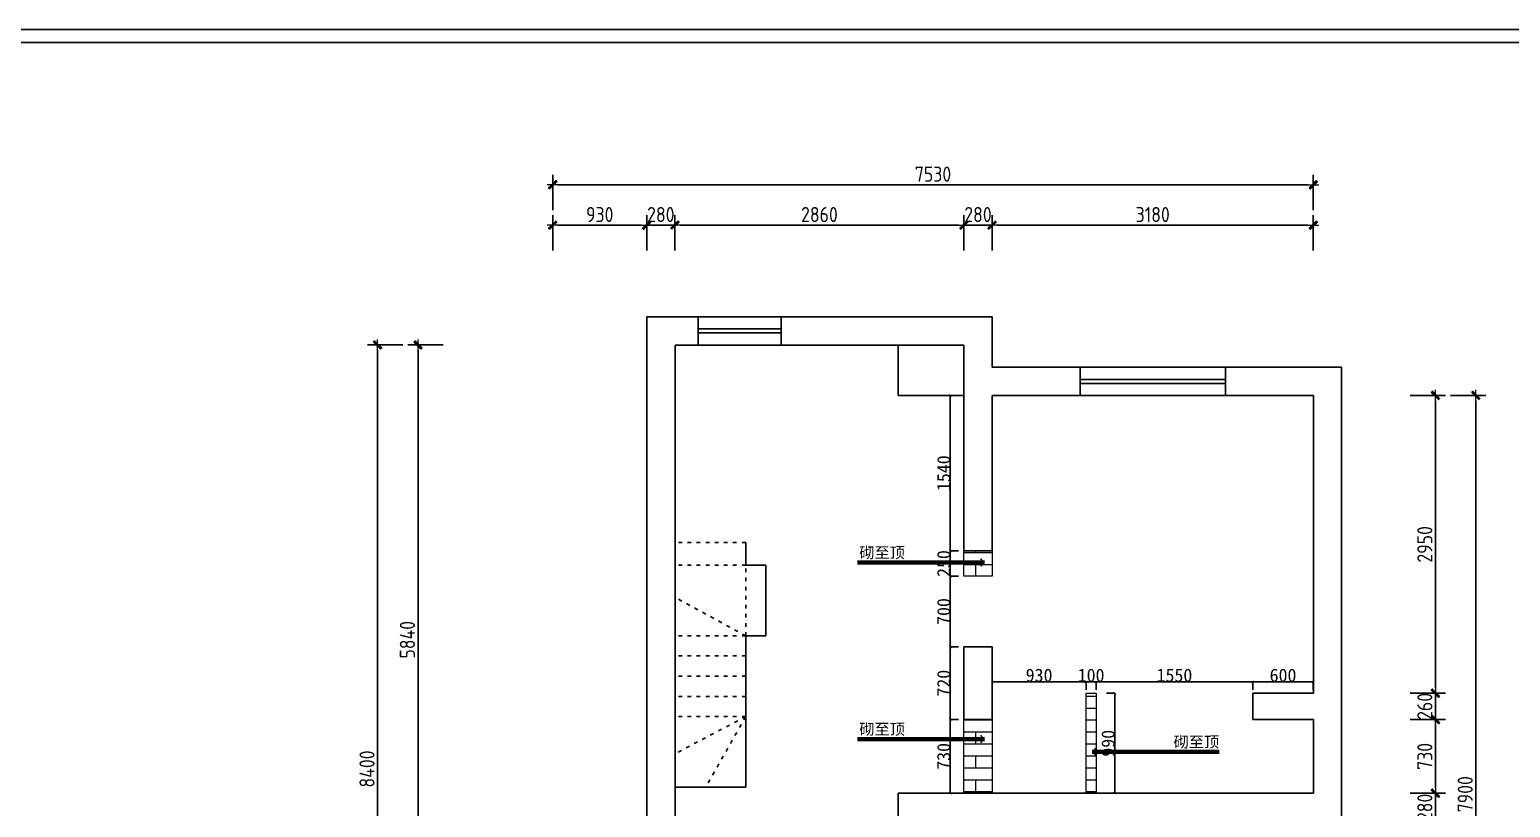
# Model space of a CAD drawing. Header units: millimetres. Extents: x -58733 to 427521, y -235734 to 553534.
# Drawn here: x 137244 to 151904, y -213798 to -206094 of the extents above; entities that cross this region are included whole.
import ezdxf

# ---------------------------------------------------------------- set-up
doc = ezdxf.new("R2010")
doc.units = ezdxf.units.MM
doc.linetypes.add('ACAD_ISO03W100', pattern=[30, 12, -18])
for name, color, linetype in [('00-墙体', 7, 'Continuous'), ('02-活动家具', 1, 'Continuous'), ('图框', 251, 'Continuous')]:
    doc.layers.add(name, color=color, linetype=linetype)
doc.layers.add('墙体', color=7, linetype='Continuous', lineweight=30)
doc.layers.add('建筑结构填充', color=8, linetype='Continuous', lineweight=18)
doc.styles.add('-宋体', font='')
doc.styles.add('CCD_DIM', font='ARCHS.SHX')
doc.styles.get("Standard").update_dxf_attribs({"font": 'simsun.ttc'})
doc.styles.get('-宋体').set_extended_font_data('SimSun')
doc.dimstyles.new('布丁丁', dxfattribs={"dimtxt": 130, "dimasz": 25, "dimexe": 1, "dimexo": 1, "dimgap": 0.5, "dimtad": 1, "dimdec": 0, "dimrnd": 5, "dimdsep": 46, "dimtxsty": '-宋体', "dimblk": 'ARCHTICK', "dimcen": 0.5, "dimdle": 1, "dimclrd": 251, "dimclre": 252, "dimclrt": 50, "dimadec": 0, "dimazin": 0, "dimtfac": 1, "dimtdec": 0, "dimtix": 1, "dimtmove": 2, "dimatfit": 3, "dimldrblk": 'DOT', "dimfxl": 80, "dimfxlon": 1, "dimlwd": -1, "dimlwe": -1, "dimarcsym": 0})
doc.dimstyles.new('海龍1：50', dxfattribs={"dimscale": 50, "dimtxt": 3, "dimasz": 1, "dimexe": 2, "dimexo": 2, "dimgap": 0.6, "dimtad": 1, "dimdec": 0, "dimrnd": 5, "dimdsep": 46, "dimtxsty": 'CCD_DIM', "dimblk": 'WS-cj', "dimcen": 1, "dimclrd": 242, "dimclre": 242, "dimclrt": 2, "dimadec": 0, "dimazin": 2, "dimtfac": 1, "dimtdec": 0, "dimtix": 1, "dimtmove": 2, "dimatfit": 3, "dimldrblk": 'CCD_Leader_Arrow', "dimfxl": 5, "dimfxlon": 1, "dimtolj": 1, "dimarcsym": 0})

# ---------------------------------------------------------------- blocks, each defined once
blk = doc.blocks.new('图框1比60')
at = {"layer": '图框', "color": 121}
blk.add_line((186038, 61389), (161670, 61389), dxfattribs=at)
at = {"layer": '图框', "color": 8}
blk.add_line((161809, 61249), (185898, 61249), dxfattribs=at)
blk = doc.blocks.new('WS-cj')
blk.add_hatch(color=1).paths.add_polyline_path([(0.59, 0.82), (-0.82, -0.59), (-0.59, -0.82), (0.82, 0.59)])
at = {"color": 1, "linetype": 'ByBlock', "lineweight": 0}
for p, q in [((-1.1, 0), (0, 0)), ((0, 0), (1.1, 0))]:
    blk.add_line(p, q, dxfattribs=at)
at = {"color": 1}
blk.add_lwpolyline([(0.59, 0.82), (-0.82, -0.59), (-0.59, -0.82), (0.82, 0.59)], close=True, dxfattribs=at)
blk = doc.blocks.new('*D976')
at = {"color": 242, "lineweight": -2}
for p, q in [((142423, -208281), (142423, -207931)), ((143353, -208281), (143353, -207931)), ((142473, -208031), (143303, -208031))]:
    blk.add_line(p, q, dxfattribs=at)
at = {"layer": 'Defpoints', "color": 0}
for p in [(143353, -208031), (142423, -208431), (143353, -208431)]:
    blk.add_point(p, dxfattribs=at)
at = {"color": 242, "lineweight": -2, "xscale": 50, "yscale": 50, "zscale": 50, "rotation": 180}
blk.add_blockref('WS-cj', (142423, -208031), dxfattribs=at)
at = {"color": 242, "lineweight": -2, "xscale": 50, "yscale": 50, "zscale": 50}
blk.add_blockref('WS-cj', (143353, -208031), dxfattribs=at)
at = {"color": 2, "insert": (142888, -207926), "char_height": 150, "attachment_point": 5, "style": 'CCD_DIM'}
blk.add_mtext('\\A1;930', dxfattribs=at)
blk = doc.blocks.new('CCD_Leader_Arrow')
at = {"color": 1, "linetype": 'ByBlock'}
blk.add_line((0, 0), (-1, 0), dxfattribs=at)
for points in [[(-0.86, 0.67), (-0.6, 0.85), (-0.24, 0), (0, 0)], [(-0.86, -0.67), (-0.6, -0.85), (-0.24, 0), (0, 0)]]:
    blk.add_solid(points, dxfattribs=at)
blk = doc.blocks.new('*D977')
at = {"color": 242, "lineweight": -2}
for p, q in [((143353, -208281), (143353, -207931)), ((143633, -208281), (143633, -207931)), ((143303, -208031), (143253, -208031)), ((143353, -208031), (143633, -208031)), ((143683, -208031), (143733, -208031))]:
    blk.add_line(p, q, dxfattribs=at)
at = {"layer": 'Defpoints', "color": 0}
for p in [(143633, -208031), (143353, -208431), (143633, -208431)]:
    blk.add_point(p, dxfattribs=at)
at = {"color": 242, "lineweight": -2, "xscale": 50, "yscale": 50, "zscale": 50}
blk.add_blockref('WS-cj', (143353, -208031), dxfattribs=at)
at = {"color": 242, "lineweight": -2, "xscale": 50, "yscale": 50, "zscale": 50, "rotation": 180}
blk.add_blockref('WS-cj', (143633, -208031), dxfattribs=at)
at = {"color": 2, "insert": (143493, -207926), "char_height": 150, "attachment_point": 5, "style": 'CCD_DIM'}
blk.add_mtext('\\A1;280', dxfattribs=at)
blk = doc.blocks.new('*D978')
at = {"color": 242, "lineweight": -2}
for p, q in [((143633, -208281), (143633, -207931)), ((146493, -208281), (146493, -207931)), ((143683, -208031), (146443, -208031))]:
    blk.add_line(p, q, dxfattribs=at)
at = {"layer": 'Defpoints', "color": 0}
for p in [(146493, -208031), (143633, -208431), (146493, -208431)]:
    blk.add_point(p, dxfattribs=at)
at = {"color": 242, "lineweight": -2, "xscale": 50, "yscale": 50, "zscale": 50, "rotation": 180}
blk.add_blockref('WS-cj', (143633, -208031), dxfattribs=at)
at = {"color": 242, "lineweight": -2, "xscale": 50, "yscale": 50, "zscale": 50}
blk.add_blockref('WS-cj', (146493, -208031), dxfattribs=at)
at = {"color": 2, "insert": (145063, -207926), "char_height": 150, "attachment_point": 5, "style": 'CCD_DIM'}
blk.add_mtext('\\A1;2860', dxfattribs=at)
blk = doc.blocks.new('*D979')
at = {"color": 242, "lineweight": -2}
for p, q in [((146493, -208281), (146493, -207931)), ((146773, -208281), (146773, -207931)), ((146443, -208031), (146393, -208031)), ((146493, -208031), (146773, -208031)), ((146823, -208031), (146873, -208031))]:
    blk.add_line(p, q, dxfattribs=at)
at = {"layer": 'Defpoints', "color": 0}
for p in [(146773, -208031), (146493, -208431), (146773, -208431)]:
    blk.add_point(p, dxfattribs=at)
at = {"color": 242, "lineweight": -2, "xscale": 50, "yscale": 50, "zscale": 50}
blk.add_blockref('WS-cj', (146493, -208031), dxfattribs=at)
at = {"color": 242, "lineweight": -2, "xscale": 50, "yscale": 50, "zscale": 50, "rotation": 180}
blk.add_blockref('WS-cj', (146773, -208031), dxfattribs=at)
at = {"color": 2, "insert": (146633, -207926), "char_height": 150, "attachment_point": 5, "style": 'CCD_DIM'}
blk.add_mtext('\\A1;280', dxfattribs=at)
blk = doc.blocks.new('*D980')
at = {"color": 242, "lineweight": -2}
for p, q in [((146773, -208281), (146773, -207931)), ((149953, -208281), (149953, -207931)), ((146823, -208031), (149903, -208031))]:
    blk.add_line(p, q, dxfattribs=at)
at = {"layer": 'Defpoints', "color": 0}
for p in [(149953, -208031), (146773, -208431), (149953, -208431)]:
    blk.add_point(p, dxfattribs=at)
at = {"color": 242, "lineweight": -2, "xscale": 50, "yscale": 50, "zscale": 50, "rotation": 180}
blk.add_blockref('WS-cj', (146773, -208031), dxfattribs=at)
at = {"color": 242, "lineweight": -2, "xscale": 50, "yscale": 50, "zscale": 50}
blk.add_blockref('WS-cj', (149953, -208031), dxfattribs=at)
at = {"color": 2, "insert": (148363, -207926), "char_height": 150, "attachment_point": 5, "style": 'CCD_DIM'}
blk.add_mtext('\\A1;3180', dxfattribs=at)
blk = doc.blocks.new('*D981')
at = {"color": 242, "lineweight": -2}
for p, q in [((142423, -207881), (142423, -207531)), ((149953, -207881), (149953, -207531)), ((142473, -207631), (149903, -207631))]:
    blk.add_line(p, q, dxfattribs=at)
at = {"layer": 'Defpoints', "color": 0}
for p in [(149953, -207631), (142423, -208431), (149953, -208431)]:
    blk.add_point(p, dxfattribs=at)
at = {"color": 242, "lineweight": -2, "xscale": 50, "yscale": 50, "zscale": 50, "rotation": 180}
blk.add_blockref('WS-cj', (142423, -207631), dxfattribs=at)
at = {"color": 242, "lineweight": -2, "xscale": 50, "yscale": 50, "zscale": 50}
blk.add_blockref('WS-cj', (149953, -207631), dxfattribs=at)
at = {"color": 2, "insert": (146188, -207526), "char_height": 150, "attachment_point": 5, "style": 'CCD_DIM'}
blk.add_mtext('\\A1;7530', dxfattribs=at)
blk = doc.blocks.new('*D988')
at = {"color": 242, "lineweight": -2}
for p, q in [((141339, -209218), (140989, -209218)), ((141089, -209268), (141089, -215008)), ((141339, -215058), (140989, -215058))]:
    blk.add_line(p, q, dxfattribs=at)
at = {"layer": 'Defpoints', "color": 0}
for p in [(141489, -209218), (141089, -215058), (141489, -215058)]:
    blk.add_point(p, dxfattribs=at)
at = {"color": 242, "lineweight": -2, "xscale": 50, "yscale": 50, "zscale": 50}
for p, rotation in [((141089, -209218), 90), ((141089, -215058), 270)]:
    blk.add_blockref('WS-cj', p, dxfattribs=dict(at, rotation=rotation))
at = {"color": 2, "insert": (140984, -212138), "char_height": 150, "attachment_point": 5, "rotation": 90, "style": 'CCD_DIM'}
blk.add_mtext('\\A1;5840', dxfattribs=at)
blk = doc.blocks.new('*D991')
at = {"color": 242, "lineweight": -2}
for p, q in [((140939, -209218), (140589, -209218)), ((140689, -209268), (140689, -217568)), ((140939, -217618), (140589, -217618))]:
    blk.add_line(p, q, dxfattribs=at)
at = {"layer": 'Defpoints', "color": 0}
for p in [(141489, -209218), (140689, -217618), (141489, -217618)]:
    blk.add_point(p, dxfattribs=at)
at = {"color": 242, "lineweight": -2, "xscale": 50, "yscale": 50, "zscale": 50}
for p, rotation in [((140689, -209218), 90), ((140689, -217618), 270)]:
    blk.add_blockref('WS-cj', p, dxfattribs=dict(at, rotation=rotation))
at = {"color": 2, "insert": (140584, -213418), "char_height": 150, "attachment_point": 5, "rotation": 90, "style": 'CCD_DIM'}
blk.add_mtext('\\A1;8400', dxfattribs=at)
blk = doc.blocks.new('*D992')
at = {"color": 242, "lineweight": -2}
for p, q in [((150912, -209718), (151262, -209718)), ((151162, -209768), (151162, -212618)), ((150912, -212668), (151262, -212668))]:
    blk.add_line(p, q, dxfattribs=at)
at = {"layer": 'Defpoints', "color": 0}
for p in [(150762, -209718), (150762, -212668), (151162, -212668)]:
    blk.add_point(p, dxfattribs=at)
at = {"color": 242, "lineweight": -2, "xscale": 50, "yscale": 50, "zscale": 50}
for p, rotation in [((151162, -209718), 90), ((151162, -212668), 270)]:
    blk.add_blockref('WS-cj', p, dxfattribs=dict(at, rotation=rotation))
at = {"color": 2, "insert": (151057, -211193), "char_height": 150, "attachment_point": 5, "rotation": 90, "style": 'CCD_DIM'}
blk.add_mtext('\\A1;2950', dxfattribs=at)
blk = doc.blocks.new('*D993')
at = {"color": 242, "lineweight": -2}
for p, q in [((151162, -212618), (151162, -212568)), ((150912, -212668), (151262, -212668)), ((151162, -212668), (151162, -212928)), ((150912, -212928), (151262, -212928)), ((151162, -212978), (151162, -213028))]:
    blk.add_line(p, q, dxfattribs=at)
at = {"layer": 'Defpoints', "color": 0}
for p in [(150762, -212668), (150762, -212928), (151162, -212928)]:
    blk.add_point(p, dxfattribs=at)
at = {"color": 242, "lineweight": -2, "xscale": 50, "yscale": 50, "zscale": 50}
for p, rotation in [((151162, -212668), 270), ((151162, -212928), 90)]:
    blk.add_blockref('WS-cj', p, dxfattribs=dict(at, rotation=rotation))
at = {"color": 2, "insert": (151057, -212798), "char_height": 150, "attachment_point": 5, "rotation": 90, "style": 'CCD_DIM'}
blk.add_mtext('\\A1;260', dxfattribs=at)
blk = doc.blocks.new('*D994')
at = {"color": 242, "lineweight": -2}
for p, q in [((150912, -212928), (151262, -212928)), ((151162, -212978), (151162, -213608)), ((150912, -213658), (151262, -213658))]:
    blk.add_line(p, q, dxfattribs=at)
at = {"layer": 'Defpoints', "color": 0}
for p in [(150762, -212928), (150762, -213658), (151162, -213658)]:
    blk.add_point(p, dxfattribs=at)
at = {"color": 242, "lineweight": -2, "xscale": 50, "yscale": 50, "zscale": 50}
for p, rotation in [((151162, -212928), 90), ((151162, -213658), 270)]:
    blk.add_blockref('WS-cj', p, dxfattribs=dict(at, rotation=rotation))
at = {"color": 2, "insert": (151057, -213293), "char_height": 150, "attachment_point": 5, "rotation": 90, "style": 'CCD_DIM'}
blk.add_mtext('\\A1;730', dxfattribs=at)
blk = doc.blocks.new('*D995')
at = {"color": 242, "lineweight": -2}
for p, q in [((151162, -213608), (151162, -213558)), ((150912, -213658), (151262, -213658)), ((151162, -213658), (151162, -213938)), ((150912, -213938), (151262, -213938)), ((151162, -213988), (151162, -214038))]:
    blk.add_line(p, q, dxfattribs=at)
at = {"layer": 'Defpoints', "color": 0}
for p in [(150762, -213658), (150762, -213938), (151162, -213938)]:
    blk.add_point(p, dxfattribs=at)
at = {"color": 242, "lineweight": -2, "xscale": 50, "yscale": 50, "zscale": 50}
for p, rotation in [((151162, -213658), 270), ((151162, -213938), 90)]:
    blk.add_blockref('WS-cj', p, dxfattribs=dict(at, rotation=rotation))
at = {"color": 2, "insert": (151057, -213798), "char_height": 150, "attachment_point": 5, "rotation": 90, "style": 'CCD_DIM'}
blk.add_mtext('\\A1;280', dxfattribs=at)
blk = doc.blocks.new('*D997')
at = {"color": 242, "lineweight": -2}
for p, q in [((151312, -209718), (151662, -209718)), ((151562, -217568), (151562, -209768)), ((151312, -217618), (151662, -217618))]:
    blk.add_line(p, q, dxfattribs=at)
at = {"layer": 'Defpoints', "color": 0}
for p in [(150762, -209718), (151562, -209718), (150762, -217618)]:
    blk.add_point(p, dxfattribs=at)
at = {"color": 242, "lineweight": -2, "xscale": 50, "yscale": 50, "zscale": 50}
for p, rotation in [((151562, -209718), 90), ((151562, -217618), 270)]:
    blk.add_blockref('WS-cj', p, dxfattribs=dict(at, rotation=rotation))
at = {"color": 2, "insert": (151457, -213668), "char_height": 150, "attachment_point": 5, "rotation": 90, "style": 'CCD_DIM'}
blk.add_mtext('\\A1;7900', dxfattribs=at)
blk = doc.blocks.new('_ArchTick')
at = {"color": 0, "linetype": 'ByBlock', "const_width": 0.15}
blk.add_lwpolyline([(-0.5, -0.5), (0.5, 0.5)], dxfattribs=at)
blk = doc.blocks.new('*D1181')
at = {"color": 252}
for p, q in [((146439, -212928), (146358, -212928)), ((146439, -213658), (146358, -213658))]:
    blk.add_line(p, q, dxfattribs=at)
at = {"color": 251}
blk.add_line((146359, -213659), (146359, -212927), dxfattribs=at)
at = {"layer": 'Defpoints', "color": 0}
for p in [(146359, -212928), (146493, -212928), (146493, -213658)]:
    blk.add_point(p, dxfattribs=at)
at = {"color": 251, "xscale": 25, "yscale": 25, "zscale": 25}
for p, rotation in [((146359, -212928), 90), ((146359, -213658), 270)]:
    blk.add_blockref('_ArchTick', p, dxfattribs=dict(at, rotation=rotation))
at = {"color": 50, "insert": (146294, -213293), "char_height": 130, "attachment_point": 5, "rotation": 90, "style": '-宋体'}
blk.add_mtext('730', dxfattribs=at)
blk = doc.blocks.new('_Dot')
at = {"color": 0, "linetype": 'ByBlock', "lineweight": -2}
blk.add_line((-0.5, 0), (-1, 0), dxfattribs=at)
at = {"color": 0, "linetype": 'ByBlock', "const_width": 0.5}
blk.add_lwpolyline([(-0.25, 0, 1), (0.25, 0, 1)], format="xyb", close=True, dxfattribs=at)
blk = doc.blocks.new('*D1182')
at = {"color": 252}
for p, q in [((146439, -212208), (146358, -212208)), ((146439, -212928), (146358, -212928))]:
    blk.add_line(p, q, dxfattribs=at)
at = {"color": 251}
blk.add_line((146359, -212929), (146359, -212207), dxfattribs=at)
at = {"layer": 'Defpoints', "color": 0}
for p in [(146359, -212208), (146493, -212208), (146493, -212928)]:
    blk.add_point(p, dxfattribs=at)
at = {"color": 251, "xscale": 25, "yscale": 25, "zscale": 25}
for p, rotation in [((146359, -212208), 90), ((146359, -212928), 270)]:
    blk.add_blockref('_ArchTick', p, dxfattribs=dict(at, rotation=rotation))
at = {"color": 50, "insert": (146294, -212568), "char_height": 130, "attachment_point": 5, "rotation": 90, "style": '-宋体'}
blk.add_mtext('720', dxfattribs=at)
blk = doc.blocks.new('*D1183')
at = {"color": 252}
for p, q in [((146439, -211508), (146358, -211508)), ((146439, -212208), (146358, -212208))]:
    blk.add_line(p, q, dxfattribs=at)
at = {"color": 251}
blk.add_line((146359, -212209), (146359, -211507), dxfattribs=at)
at = {"layer": 'Defpoints', "color": 0}
for p in [(146359, -211508), (146493, -211508), (146493, -212208)]:
    blk.add_point(p, dxfattribs=at)
at = {"color": 251, "xscale": 25, "yscale": 25, "zscale": 25}
for p, rotation in [((146359, -211508), 90), ((146359, -212208), 270)]:
    blk.add_blockref('_ArchTick', p, dxfattribs=dict(at, rotation=rotation))
at = {"color": 50, "insert": (146294, -211858), "char_height": 130, "attachment_point": 5, "rotation": 90, "style": '-宋体'}
blk.add_mtext('700', dxfattribs=at)
blk = doc.blocks.new('*D1184')
at = {"color": 252}
for p, q in [((146439, -211258), (146358, -211258)), ((146439, -211508), (146358, -211508))]:
    blk.add_line(p, q, dxfattribs=at)
at = {"color": 251}
blk.add_line((146359, -211508), (146359, -211258), dxfattribs=at)
at = {"layer": 'Defpoints', "color": 0}
for p in [(146359, -211258), (146493, -211258), (146493, -211508)]:
    blk.add_point(p, dxfattribs=at)
at = {"color": 50, "insert": (146294, -211383), "char_height": 130, "attachment_point": 5, "rotation": 90, "style": '-宋体'}
blk.add_mtext('250', dxfattribs=at)
blk = doc.blocks.new('*D1185')
at = {"color": 252}
for p, q in [((146439, -209718), (146358, -209718)), ((146439, -211258), (146358, -211258))]:
    blk.add_line(p, q, dxfattribs=at)
at = {"color": 251}
blk.add_line((146359, -211259), (146359, -209717), dxfattribs=at)
at = {"layer": 'Defpoints', "color": 0}
for p in [(146359, -209718), (146493, -209718), (146493, -211258)]:
    blk.add_point(p, dxfattribs=at)
at = {"color": 251, "xscale": 25, "yscale": 25, "zscale": 25}
for p, rotation in [((146359, -209718), 90), ((146359, -211258), 270)]:
    blk.add_blockref('_ArchTick', p, dxfattribs=dict(at, rotation=rotation))
at = {"color": 50, "insert": (146294, -210488), "char_height": 130, "attachment_point": 5, "rotation": 90, "style": '-宋体'}
blk.add_mtext('1540', dxfattribs=at)
blk = doc.blocks.new('*D1186')
at = {"color": 251}
blk.add_line((146772, -212555), (147704, -212555), dxfattribs=at)
at = {"color": 252}
for p, q in [((146773, -212635), (146773, -212554)), ((147703, -212635), (147703, -212554))]:
    blk.add_line(p, q, dxfattribs=at)
at = {"layer": 'Defpoints', "color": 0}
for p in [(147703, -212555), (146773, -212638), (147703, -212668)]:
    blk.add_point(p, dxfattribs=at)
at = {"color": 251, "xscale": 25, "yscale": 25, "zscale": 25, "rotation": 180}
blk.add_blockref('_ArchTick', (146773, -212555), dxfattribs=at)
at = {"color": 251, "xscale": 25, "yscale": 25, "zscale": 25}
blk.add_blockref('_ArchTick', (147703, -212555), dxfattribs=at)
at = {"color": 50, "insert": (147238, -212490), "char_height": 130, "attachment_point": 5, "style": '-宋体'}
blk.add_mtext('930', dxfattribs=at)
blk = doc.blocks.new('*D1187')
at = {"color": 252}
for p, q in [((147703, -212635), (147703, -212554)), ((147803, -212635), (147803, -212554))]:
    blk.add_line(p, q, dxfattribs=at)
at = {"color": 251}
blk.add_line((147703, -212555), (147803, -212555), dxfattribs=at)
at = {"layer": 'Defpoints', "color": 0}
for p in [(147803, -212555), (147703, -212668), (147803, -212668)]:
    blk.add_point(p, dxfattribs=at)
at = {"color": 50, "insert": (147753, -212490), "char_height": 130, "attachment_point": 5, "style": '-宋体'}
blk.add_mtext('100', dxfattribs=at)
blk = doc.blocks.new('*D1188')
at = {"color": 251}
blk.add_line((147802, -212555), (149354, -212555), dxfattribs=at)
at = {"color": 252}
for p, q in [((147803, -212635), (147803, -212554)), ((149353, -212635), (149353, -212554))]:
    blk.add_line(p, q, dxfattribs=at)
at = {"layer": 'Defpoints', "color": 0}
for p in [(149353, -212555), (147803, -212668), (149353, -212668)]:
    blk.add_point(p, dxfattribs=at)
at = {"color": 251, "xscale": 25, "yscale": 25, "zscale": 25, "rotation": 180}
blk.add_blockref('_ArchTick', (147803, -212555), dxfattribs=at)
at = {"color": 251, "xscale": 25, "yscale": 25, "zscale": 25}
blk.add_blockref('_ArchTick', (149353, -212555), dxfattribs=at)
at = {"color": 50, "insert": (148578, -212490), "char_height": 130, "attachment_point": 5, "style": '-宋体'}
blk.add_mtext('1550', dxfattribs=at)
blk = doc.blocks.new('*D1189')
at = {"color": 251}
blk.add_line((149352, -212555), (149954, -212555), dxfattribs=at)
at = {"color": 252}
for p, q in [((149353, -212635), (149353, -212554)), ((149953, -212635), (149953, -212554))]:
    blk.add_line(p, q, dxfattribs=at)
at = {"layer": 'Defpoints', "color": 0}
for p in [(149953, -212555), (149353, -212668), (149953, -212668)]:
    blk.add_point(p, dxfattribs=at)
at = {"color": 251, "xscale": 25, "yscale": 25, "zscale": 25, "rotation": 180}
blk.add_blockref('_ArchTick', (149353, -212555), dxfattribs=at)
at = {"color": 251, "xscale": 25, "yscale": 25, "zscale": 25}
blk.add_blockref('_ArchTick', (149953, -212555), dxfattribs=at)
at = {"color": 50, "insert": (149653, -212490), "char_height": 130, "attachment_point": 5, "style": '-宋体'}
blk.add_mtext('600', dxfattribs=at)
blk = doc.blocks.new('*D1190')
at = {"color": 252}
for p, q in [((147907, -212668), (147988, -212668)), ((147907, -213658), (147988, -213658))]:
    blk.add_line(p, q, dxfattribs=at)
at = {"color": 251}
blk.add_line((147987, -213659), (147987, -212667), dxfattribs=at)
at = {"layer": 'Defpoints', "color": 0}
for p in [(147803, -212668), (147987, -212668), (147803, -213658)]:
    blk.add_point(p, dxfattribs=at)
at = {"color": 251, "xscale": 25, "yscale": 25, "zscale": 25}
for p, rotation in [((147987, -212668), 90), ((147987, -213658), 270)]:
    blk.add_blockref('_ArchTick', p, dxfattribs=dict(at, rotation=rotation))
at = {"color": 50, "insert": (147922, -213163), "char_height": 130, "attachment_point": 5, "rotation": 90, "style": '-宋体'}
blk.add_mtext('990', dxfattribs=at)

msp = doc.modelspace()

# ---------------------------------------------------------------- hatches: boundary and pattern name
at = {"layer": '建筑结构填充'}
h = msp.add_hatch(dxfattribs=at)
h.set_pattern_fill('AR-BRSTD', color=4, scale=1.74752, style=0, double=1)
h.set_pattern_definition([(0, (-1756703.23, -923450.1), (0, 118.380164), []), (90, (-1756703.23, -923450.1), (-177.548052, 118.380164), [118.380164, -118.380164])])
h.paths.add_polyline_path([(146773.4, -212928.4), (146493.4, -212928.4), (146493.4, -213658.4), (146773.4, -213658.4)])
h.paths.add_polyline_path([(146773.4, -211258.4), (146493.4, -211258.4), (146493.4, -211508.4), (146773.4, -211508.4)])
h.paths.add_polyline_path([(147803.4, -213658.4), (147803.4, -212668.4), (147703.4, -212668.4), (147703.4, -213658.4)])
h.paths.add_polyline_path([(145083.4, -217618.4), (145083.4, -215968.4), (144963.4, -215968.4), (144963.4, -217618.4)])
h.paths.add_polyline_path([(143723.4, -217618.4), (143723.4, -215968.4), (143623.4, -215968.4), (143623.4, -217618.4)])

# ---------------------------------------------------------------- linework, layer by layer
for p, q in [((143353.4, -215058.4), (143353.4, -208938.4)), ((143863.4, -208938.4), (143353.4, -208938.4)), ((143863.4, -209218.4), (143863.4, -208938.4)), ((144683.4, -209218.4), (144683.4, -208938.4)), ((144683.4, -208938.4), (146773.4, -208938.4)), ((146773.4, -209438.4), (146773.4, -208938.4)), ((143633.4, -215058.4), (143633.4, -209218.4)), ((143633.4, -209218.4), (143863.4, -209218.4)), ((144683.4, -209218.4), (146493.4, -209218.4)), ((145843.4, -209218.4), (145843.4, -209718.4)), ((146493.4, -209218.4), (146493.4, -211258.4)), ((146773.4, -209438.4), (147643.4, -209438.4)), ((147643.4, -209718.4), (147643.4, -209438.4)), ((149083.4, -209718.4), (149083.4, -209438.4)), ((149083.4, -209438.4), (150233.4, -209438.4)), ((150233.4, -213938.4), (150233.4, -209438.4)), ((145843.4, -209718.4), (146493.4, -209718.4)), ((146773.4, -211258.4), (146773.4, -209718.4)), ((146773.4, -209718.4), (147643.4, -209718.4)), ((149083.4, -209718.4), (149953.4, -209718.4)), ((149953.4, -212668.4), (149953.4, -209718.4)), ((146493.4, -211258.4), (146773.4, -211258.4)), ((146493.4, -212208.4), (146493.4, -212928.4)), ((146773.4, -212208.4), (146773.4, -212928.4)), ((149353.4, -212668.4), (149953.4, -212668.4)), ((146773.4, -212928.4), (146493.4, -212928.4)), ((149353.4, -212928.4), (149953.4, -212928.4)), ((149953.4, -212928.4), (149953.4, -213658.4)), ((146493.4, -213658.4), (145843.4, -213658.4)), ((145843.4, -213658.4), (145843.4, -215058.4)), ((146493.4, -213658.4), (146773.4, -213658.4)), ((146773.4, -213658.4), (149953.4, -213658.4))]:
    msp.add_line(p, q)
at = {"color": 12}
for p, q in [((143863.4, -208938.4), (144683.4, -208938.4)), ((143863.4, -209218.4), (144683.4, -209218.4)), ((147643.4, -209438.4), (149083.4, -209438.4)), ((147643.4, -209718.4), (149083.4, -209718.4))]:
    msp.add_line(p, q, dxfattribs=at)
for points in [[(146773.4, -212208.4), (146493.4, -212208.4)], [(149353.4, -212668.4), (149353.4, -212928.4)]]:
    msp.add_lwpolyline(points)
at = {"layer": '00-墙体', "color": 42}
for p, q in [((143863.4, -209058.4), (144683.4, -209058.4)), ((143863.4, -209098.4), (144683.4, -209098.4)), ((147643.4, -209558.4), (149083.4, -209558.4)), ((147643.4, -209598.4), (149083.4, -209598.4))]:
    msp.add_line(p, q, dxfattribs=at)
at = {"layer": '02-活动家具', "color": 8, "linetype": 'ACAD_ISO03W100', "ltscale": 3}
for p, q in [((144333.4, -211173.4), (143633.4, -211173.4)), ((144333.4, -211398.4), (143633.4, -211398.4)), ((144333.4, -212098.4), (144333.4, -211398.4)), ((144333.4, -212098.4), (143633.4, -211717.1)), ((144333.4, -212098.4), (143633.4, -212098.4)), ((144333.4, -212298.4), (143633.4, -212298.4)), ((144333.4, -212498.4), (143633.4, -212498.4)), ((144333.4, -212698.4), (143633.4, -212698.4)), ((144333.4, -212898.4), (143633.4, -212898.4)), ((144333.4, -212898.4), (143633.4, -213267.3)), ((144333.4, -212898.4), (143937.3, -213598.4))]:
    msp.add_line(p, q, dxfattribs=at)
at = {"layer": '02-活动家具'}
for p, q in [((144333.4, -211398.4), (144333.4, -211173.4)), ((144333.4, -211398.4), (144533.4, -211398.4)), ((144533.4, -211398.4), (144533.4, -212098.4)), ((144333.4, -213598.4), (144333.4, -212098.4)), ((144533.4, -212098.4), (144333.4, -212098.4)), ((143633.4, -213598.4), (144333.4, -213598.4))]:
    msp.add_line(p, q, dxfattribs=at)
at = {"layer": '建筑结构填充', "color": 2}
for points in [[(146493.4, -211258.4), (146773.4, -211258.4), (146773.4, -211508.4), (146493.4, -211508.4)], [(147703.4, -212668.4), (147803.4, -212668.4), (147803.4, -213658.4), (147703.4, -213658.4)], [(146493.4, -212928.4), (146773.4, -212928.4), (146773.4, -213658.4), (146493.4, -213658.4)]]:
    msp.add_lwpolyline(points, close=True, dxfattribs=at)

# ---------------------------------------------------------------- block references
at = {"layer": '墙体', "color": 0, "xscale": 0.9120113186390109, "yscale": 0.9120113186390109, "zscale": 0.9120113186390109}
msp.add_blockref('图框1比60', (-12166.2, -262081.4), dxfattribs=at)

# ---------------------------------------------------------------- texts
at = {"color": 1, "char_height": 110, "width": 1382.754, "attachment_point": 2}
for insert in [(145683.6, -211219.6), (145683.6, -212968.5), (148795.7, -213094.5)]:
    msp.add_mtext('{\\fSimSun|b0|i0|c134|p2;\\C256;砌至顶}', dxfattribs=dict(at, insert=insert))

# ---------------------------------------------------------------- dimensions: what is measured, and where the dimension line sits
for base, p1, p2, picture, middle in [((149953.4, -207630.5), (142423.4, -208430.5), (149953.4, -208430.5), '*D981', (146188.4, -207525.5)), ((143353.4, -208030.5), (142423.4, -208430.5), (143353.4, -208430.5), '*D976', (142888.4, -207925.5)), ((143633.4, -208030.5), (143353.4, -208430.5), (143633.4, -208430.5), '*D977', (143493.4, -207925.5)), ((146493.4, -208030.5), (143633.4, -208430.5), (146493.4, -208430.5), '*D978', (145063.4, -207925.5)), ((146773.4, -208030.5), (146493.4, -208430.5), (146773.4, -208430.5), '*D979', (146633.4, -207925.5)), ((149953.4, -208030.5), (146773.4, -208430.5), (149953.4, -208430.5), '*D980', (148363.4, -207925.5))]:
    dim = msp.add_linear_dim(base=base, p1=p1, p2=p2, dimstyle='海龍1：50')
    dim.commit()
    dim.dimension.update_dxf_attribs({"geometry": picture, "text_midpoint": middle})
for base, p1, p2, picture, middle in [((140689.4, -217618.4), (141489.4, -209218.4), (141489.4, -217618.4), '*D991', (140584.4, -213418.4)), ((141089.4, -215058.4), (141489.4, -209218.4), (141489.4, -215058.4), '*D988', (140984.4, -212138.4)), ((151162.1, -212668.4), (150762.1, -209718.4), (150762.1, -212668.4), '*D992', (151057.1, -211193.4)), ((151562.1, -209718.4), (150762.1, -217618.4), (150762.1, -209718.4), '*D997', (151457.1, -213668.4)), ((151162.1, -212928.4), (150762.1, -212668.4), (150762.1, -212928.4), '*D993', (151057.1, -212798.4)), ((151162.1, -213658.4), (150762.1, -212928.4), (150762.1, -213658.4), '*D994', (151057.1, -213293.4)), ((151162.1, -213938.4), (150762.1, -213658.4), (150762.1, -213938.4), '*D995', (151057.1, -213798.4))]:
    dim = msp.add_linear_dim(base=base, p1=p1, p2=p2, angle=90, dimstyle='海龍1：50')
    dim.commit()
    dim.dimension.update_dxf_attribs({"geometry": picture, "text_midpoint": middle})
at = {"color": 140}
for base, p1, p2, picture, middle in [((146359.4, -209718.4), (146493.4, -211258.4), (146493.4, -209718.4), '*D1185', (146293.9, -210488.4)), ((146359.4, -211258.4), (146493.4, -211508.4), (146493.4, -211258.4), '*D1184', (146293.9, -211383.4)), ((146359.4, -211508.4), (146493.4, -212208.4), (146493.4, -211508.4), '*D1183', (146293.9, -211858.4)), ((146359.4, -212208.4), (146493.4, -212928.4), (146493.4, -212208.4), '*D1182', (146293.9, -212568.4)), ((147987.4, -212668.4), (147803.4, -213658.4), (147803.4, -212668.4), '*D1190', (147921.9, -213163.4)), ((146359.4, -212928.4), (146493.4, -213658.4), (146493.4, -212928.4), '*D1181', (146293.9, -213293.4))]:
    dim = msp.add_linear_dim(base=base, p1=p1, p2=p2, angle=90, dimstyle='布丁丁', dxfattribs=at)
    dim.commit()
    dim.dimension.update_dxf_attribs({"geometry": picture, "text_midpoint": middle})
for base, p1, p2, picture, middle in [((147703.4, -212555.3), (146773.4, -212638.4), (147703.4, -212668.4), '*D1186', (147238.4, -212489.8)), ((147803.4, -212555.3), (147703.4, -212668.4), (147803.4, -212668.4), '*D1187', (147753.4, -212489.8)), ((149353.4, -212555.3), (147803.4, -212668.4), (149353.4, -212668.4), '*D1188', (148578.4, -212489.8)), ((149953.4, -212555.3), (149353.4, -212668.4), (149953.4, -212668.4), '*D1189', (149653.4, -212489.8))]:
    dim = msp.add_linear_dim(base=base, p1=p1, p2=p2, dimstyle='布丁丁', dxfattribs=at)
    dim.commit()
    dim.dimension.update_dxf_attribs({"geometry": picture, "text_midpoint": middle})

# ---------------------------------------------------------------- leaders
at = {"color": 1}
for points in [[(146696, -211372.9), (145440.1, -211372.9)], [(146696, -213121.9), (145440.1, -213121.9)], [(147763.4, -213247.8), (149019.4, -213247.8)]]:
    msp.add_leader(points, dimstyle='海龍1：50', override={"dimscale": 50, "dimtxt": 2.5, "dimasz": 1, "dimgap": 0.6, "dimtad": 0, "dimtxsty": 'CCD_DIM', "dimclrd": 1, "dimldrblk": 'CCD_Leader_Arrow', "dimlwd": 65534}, dxfattribs=at)

doc.saveas('drawing.dxf')
